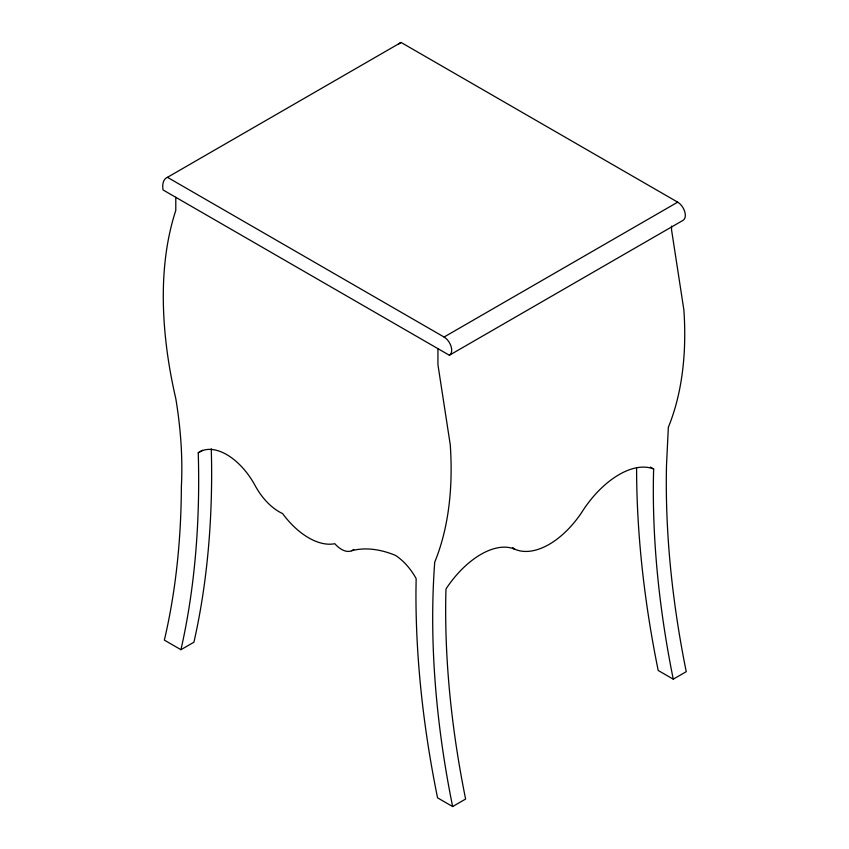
<?xml version="1.0" encoding="UTF-8"?>
<svg xmlns="http://www.w3.org/2000/svg" width="849" height="849" viewBox="0 0 849 849"><rect width="100%" height="100%" fill="white"/><g stroke="black" fill="none" stroke-linecap="round" stroke-linejoin="round"><path stroke-width="1.27" d="M650.483 467.056L653.666 469.041L653.528 472.989A848.066 489.629 60 0 0 673.268 679.168L686.247 671.676A848.066 489.629 60 0 1 666.497 465.485L668.343 427.259A350.966 202.635 60 0 0 683.87 309.885L671.548 229.814L671.548 226.11M167.455 177.324L401.068 42.45L677.693 202.158A10.793 6.23 60 0 1 684.772 211.762A10.793 6.23 60 0 1 682.978 220.379L449.365 355.253L163.072 189.964A18.795 10.846 60 0 1 167.455 177.324L444.069 337.032A10.793 6.23 60 0 1 451.159 346.636A10.793 6.23 60 0 1 449.365 355.253M175.785 197.308L175.785 210.456A374.95 216.474 60 0 0 163.295 298.477A394.265 227.628 60 0 0 175.785 398.531A392.005 226.322 60 0 1 181.368 486.71A879.394 507.723 60 0 1 164.356 640.114L180.943 649.697A974.228 562.473 60 0 0 198.252 452.782L202.571 450.278M444.069 337.032L677.693 202.158M198.252 452.782A54.198 31.286 60 0 1 255.156 485.639A45.591 26.319 60 0 0 282.558 513.539A66.084 38.152 60 0 0 334.803 543.7A21.522 12.427 60 0 0 351.645 550.746L353.81 549.494M180.943 649.697L193.922 642.194A974.228 562.473 60 0 0 211.581 462.864L211.295 448.792M351.645 550.746A137.538 79.413 60 0 1 395.432 555.363A43.543 25.141 60 0 1 416.148 578.583L415.957 591.466A906.01 523.09 60 0 0 437.564 797.848L452.634 806.55L465.613 799.058A848.066 489.629 60 0 1 445.863 592.878L446.001 588.93A73.63 40.784 -58.1 0 1 514.791 549.218A73.63 42.503 -60 0 0 583.581 509.496A76.081 42.142 -58.1 0 1 653.666 469.041M512.531 547.902L514.791 549.218L512.669 547.892M673.268 679.168L658.198 670.466A906.01 523.09 60 0 1 636.591 467.895M437.935 348.652L437.935 364.688L450.257 444.759A350.966 202.635 60 0 1 434.73 562.134A848.066 489.629 60 0 0 452.634 806.55M398.648 44.159A18.795 10.846 60 0 1 401.068 42.45"/></g></svg>
